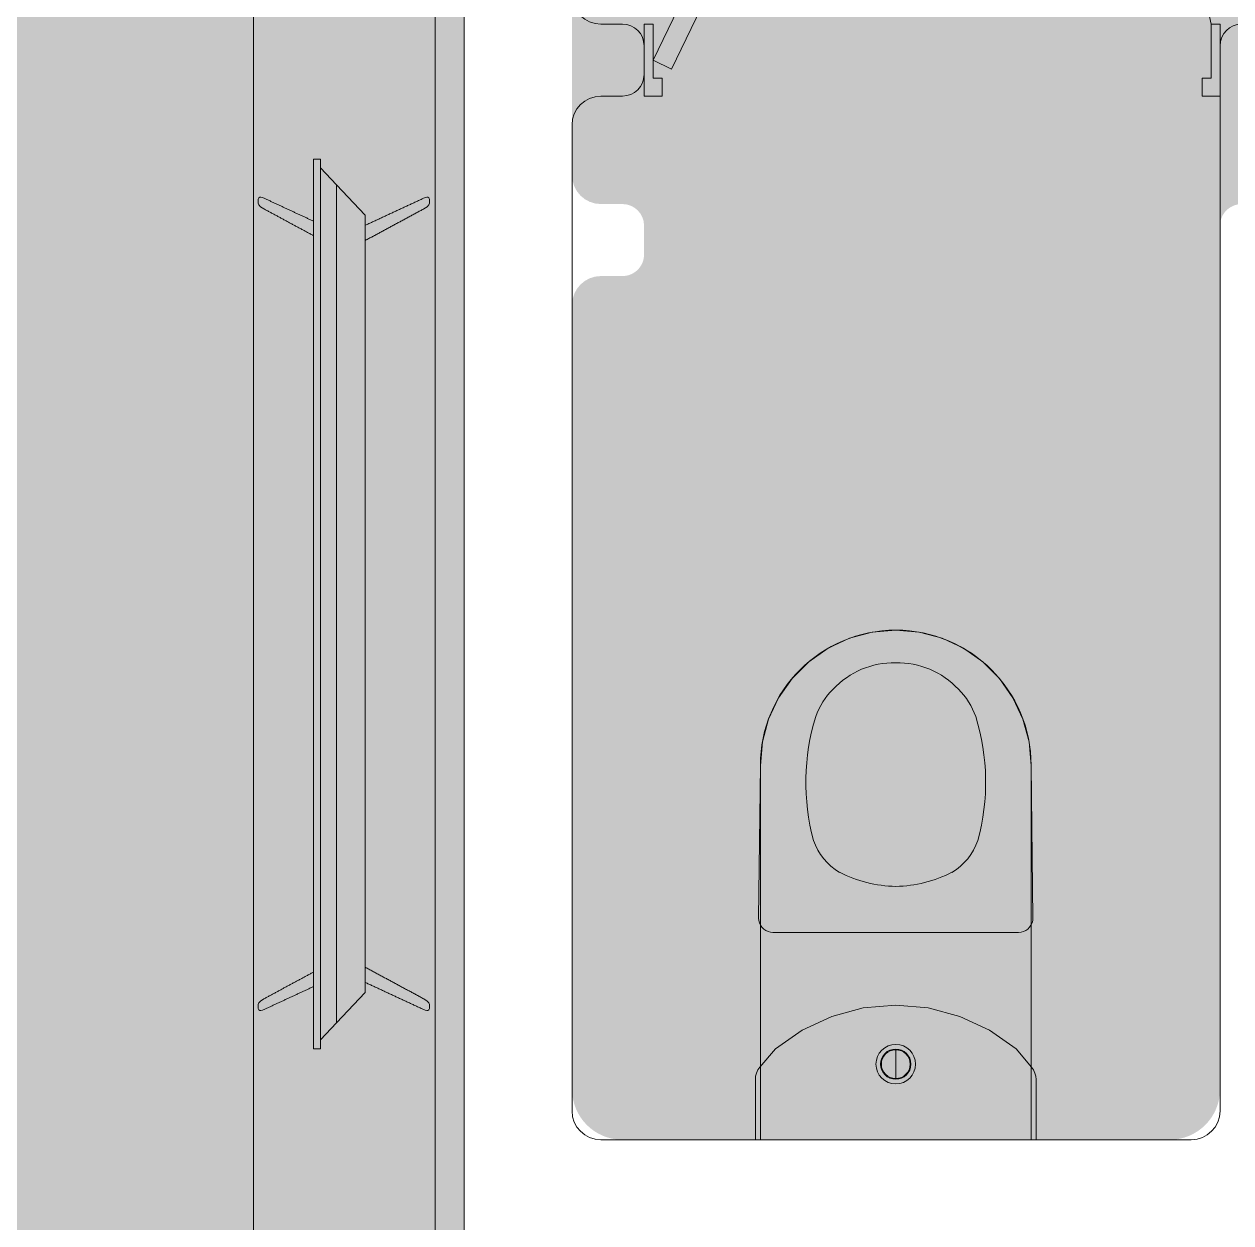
# Model space of a CAD drawing. Header units: metres. Extents: x 8 to 2416, y -346 to 476.
# Drawn here: x 130.956 to 132.632, y -174.658 to -172.993 of the extents above; entities that cross this region are included whole.
import ezdxf

# ---------------------------------------------------------------- set-up
doc = ezdxf.new("R2010")
doc.units = ezdxf.units.M
doc.linetypes.add('0', pattern=[0])
doc.layers.get('0').update_dxf_attribs({"color": 250, "linetype": '0', "lineweight": 20})
for name, color, linetype, lineweight in [('A-DOOR', 35, 'Continuous', 5), ('A-WALL', 250, 'Continuous', 20), ('baños', 140, 'Continuous', 0), ('MOBILIARIOS', 252, 'Continuous', 0), ('SE-3', 253, 'Continuous', 5)]:
    doc.layers.add(name, color=color, linetype=linetype, lineweight=lineweight)

# ---------------------------------------------------------------- blocks, each defined once
blk = doc.blocks.new('Caroma_ToiletSuites')
at = {"layer": 'baños'}
for p, q in [((-32.6, 705.1), (-64.3, 696.7)), ((0, 708), (-32.6, 705.1)), ((32.6, 705.1), (0, 708)), ((64.3, 696.7), (32.6, 705.1)), ((-64.3, 696.7), (-94, 682.8)), ((94, 682.8), (64.3, 696.7)), ((-94, 682.8), (-120.8, 664)), ((120.8, 664), (94, 682.8)), ((-120.8, 664), (-144, 640.8)), ((144, 640.8), (120.8, 664)), ((-144, 640.8), (-162.8, 614)), ((162.8, 614), (144, 640.8)), ((-162.8, 614), (-176.7, 584.3)), ((176.7, 584.3), (162.8, 614)), ((-176.7, 584.3), (-185.1, 552.6)), ((185.1, 552.6), (176.7, 584.3)), ((-185.1, 552.6), (-188, 520)), ((188, 520), (185.1, 552.6)), ((-188, 520), (-190.5, 308)), ((-188, 0), (-188, 520)), ((188, 520), (188, 0)), ((190.5, 308), (188, 520)), ((-190.5, 308), (-190.2, 304.5)), ((-190.2, 304.5), (-189.3, 301.2)), ((189.3, 301.2), (190.2, 304.5)), ((190.2, 304.5), (190.5, 308)), ((-189.3, 301.2), (-187.8, 298)), ((-187.8, 298), (-185.8, 295.1)), ((-185.8, 295.1), (-183.4, 292.7)), ((-183.4, 292.7), (-180.5, 290.7)), ((-180.5, 290.7), (-177.3, 289.2)), ((-177.3, 289.2), (-174, 288.3)), ((-174, 288.3), (-170.5, 288)), ((-170.5, 288), (170.5, 288)), ((170.5, 288), (174, 288.3)), ((174, 288.3), (177.3, 289.2)), ((177.3, 289.2), (180.5, 290.7)), ((180.5, 290.7), (183.4, 292.7)), ((183.4, 292.7), (185.8, 295.1)), ((185.8, 295.1), (187.8, 298)), ((187.8, 298), (189.3, 301.2)), ((0, 187), (-45.1, 183.1)), ((45.1, 183.1), (0, 187)), ((-88.9, 171.3), (-130, 152.2)), ((-45.1, 183.1), (-88.9, 171.3)), ((88.9, 171.3), (45.1, 183.1)), ((130, 152.2), (88.9, 171.3)), ((-130, 152.2), (-167.1, 126.2)), ((167.1, 126.2), (130, 152.2)), ((-167.1, 126.2), (-188.7, 100.9)), ((0, 85), (0, 125)), ((188.7, 100.9), (167.1, 126.2)), ((-188.7, 100.9), (-191.4, 97)), ((191.4, 97), (188.7, 100.9)), ((-194.6, 88.2), (-195, 83.5)), ((-193.4, 92.7), (-194.6, 88.2)), ((-191.4, 97), (-193.4, 92.7)), ((193.4, 92.7), (191.4, 97)), ((194.6, 88.2), (193.4, 92.7)), ((195, 83.5), (194.6, 88.2)), ((-195, 83.5), (-195, 0)), ((195, 0), (195, 83.5)), ((-195, 0), (195, 0)), ((188, 0), (-188, 0))]:
    blk.add_line(p, q, dxfattribs=at)
for centre, radius, start, end in [((0, 520), 188, 0, 180), ((-2.7, 547.4), 115.2, 88.6565, 137.0404), ((2.7, 547.4), 115.2, 42.9609, 91.3415), ((-18.8, 556.1), 97.6, 134.3372, 160.9897), ((18.8, 556.1), 97.6, 19.01, 45.6643), ((183, 496.7), 307.9, 162.7713, 195.2143), ((-183, 496.7), 307.9, 344.7852, 17.2286), ((-36.1, 442.4), 82.4, 198.763, 239.3582), ((36.1, 442.4), 82.4, 300.6412, 341.2351), ((2.9, 529.9), 177.9, 242.916, 269.0659), ((-2.9, 529.9), 177.9, 270.9339, 297.0836), ((0, 105), 27.5, 0, 180), ((0, 105), 21, 0, 180), ((0, 105), 20, 0, 180), ((0, 105), 27.5, 180, 0), ((0, 105), 21, 180, 0), ((0, 105), 20, 180, 0)]:
    blk.add_arc(centre, radius, start, end, dxfattribs=at)
blk = doc.blocks.new('A$C3685e79b')
at = {"layer": 'A-DOOR'}
for p, q in [((0.0125, 0.05), (0.3248, 0.6926)), ((0.3248, 0.6926), (0.3503, 0.6802)), ((0.038, 0.0376), (0.3503, 0.6802)), ((0.3042, 0.6503), (0.294, 0.6552)), ((0.296, 0.6333), (0.2858, 0.6383)), ((0.3297, 0.6379), (0.3399, 0.6329)), ((0.3215, 0.621), (0.3317, 0.616)), ((0.038, 0.0376), (0.0125, 0.05))]:
    blk.add_line(p, q, dxfattribs=at)
for points in [[(0, 0), (0.025, 0), (0.025, 0.025), (0.0125, 0.025), (0.0125, 0.1), (0, 0.1), (0, 0)], [(0.8, 0), (0.775, 0), (0.775, 0.025), (0.7875, 0.025), (0.7875, 0.1), (0.8, 0.1), (0.8, 0)]]:
    blk.add_lwpolyline(points, dxfattribs=at)
blk.add_arc((-0.0309, -0.0619), 0.8343, 11.1901, 62.8126, dxfattribs=at)
for points in [[(0.294, 0.6539), (0.294, 0.659), (0.289, 0.6677), (0.2802, 0.6727), (0.2702, 0.6727), (0.2614, 0.6677), (0.2564, 0.6589), (0.2564, 0.6489), (0.2614, 0.6401), (0.2702, 0.6351), (0.2803, 0.6351), (0.289, 0.6401), (0.294, 0.6489), (0.294, 0.6539)], [(0.3693, 0.6173), (0.3693, 0.6224), (0.3642, 0.6311), (0.3555, 0.6361), (0.3454, 0.6361), (0.3367, 0.6311), (0.3316, 0.6224), (0.3317, 0.6123), (0.3367, 0.6035), (0.3454, 0.5985), (0.3555, 0.5985), (0.3643, 0.6036), (0.3693, 0.6123), (0.3693, 0.6173)]]:
    blk.add_open_spline(points, degree=2, dxfattribs=at)
blk = doc.blocks.new('PL BASE 1N NASAS 09')
at = {"layer": 'A-WALL'}
for p, q in [((-110.2311, -39.9097), (-110.2311, -36.5397)), ((-110.0111, -37.4497), (-110.0411, -37.4497)), ((-109.9811, -37.4797), (-109.9811, -37.5197)), ((-109.1811, -37.4797), (-109.1811, -38.9597)), ((-110.0111, -37.5497), (-110.0411, -37.5497)), ((-110.0811, -37.5897), (-110.0811, -38.9597)), ((-109.2211, -38.9997), (-110.0411, -38.9997))]:
    blk.add_line(p, q, dxfattribs=at)
for centre, radius, start, end in [((-110.0411, -37.4097), 0.04, 180, 270), ((-110.0111, -37.4797), 0.03, 0, 90), ((-109.1511, -37.4797), 0.03, 90, 180), ((-110.0111, -37.5197), 0.03, 270, 0), ((-110.0411, -37.5897), 0.04, 90, 180), ((-110.0411, -38.9597), 0.04, 180, 270), ((-109.2211, -38.9597), 0.04, 270, 0)]:
    blk.add_arc(centre, radius, start, end, dxfattribs=at)
blk.add_blockref('A$C3685e79b', (-109.9811, -37.5497))
at = {"layer": 'baños', "xscale": -0.000999999934791, "yscale": 0.000999999934791}
blk.add_blockref('Caroma_ToiletSuites', (-109.6315, -38.9997), dxfattribs=at)
blk = doc.blocks.new('A$C58f5b6b7')
at = {"layer": 'MOBILIARIOS'}
for points in [[(0, 0.2526), (2, 0.2526), (2, 0), (0, 0)], [(0.382, 0.1596), (0.382, 0.1691), (1.618, 0.1691), (1.618, 0.1596)]]:
    blk.add_lwpolyline(points, close=True, dxfattribs=at)
for points in [[(1.6059, 0.1595), (1.5823, 0.1372), (1, 0.1372), (0.4177, 0.1372), (0.3941, 0.1595)], [(1.5823, 0.1372), (1.54, 0.0973), (0.46, 0.0973), (0.4177, 0.1372)]]:
    blk.add_lwpolyline(points, dxfattribs=at)
for points, degree in [([(0.4512, 0.2382, -0.0047), (0.4469, 0.2461, -0.0047), (0.4415, 0.2461, -0.0047), (0.4325, 0.2461, -0.0047), (0.4368, 0.237, -0.0047)], 3), ([(0.4368, 0.237, -0.0047), (0.4526, 0.2031, -0.0047), (0.4683, 0.1691, -0.0047)], 2), ([(0.4885, 0.1691, -0.0047), (0.4698, 0.2037, -0.0047), (0.4512, 0.2382, -0.0047)], 2), ([(1.5115, 0.1691, -0.0047), (1.5302, 0.2037, -0.0047), (1.5488, 0.2382, -0.0047)], 2), ([(1.5632, 0.237, -0.0047), (1.5474, 0.2031, -0.0047), (1.5317, 0.1691, -0.0047)], 2), ([(1.5488, 0.2382, -0.0047), (1.5531, 0.2461, -0.0047), (1.5585, 0.2461, -0.0047), (1.5675, 0.2461, -0.0047), (1.5632, 0.237, -0.0047)], 3), ([(0.4368, 0.0172, -0.0047), (0.4554, 0.0572, -0.0047), (0.474, 0.0973, -0.0047)], 2), ([(0.4951, 0.0973, -0.0047), (0.4731, 0.0566, -0.0047), (0.4512, 0.016, -0.0047)], 2), ([(1.5049, 0.0973), (1.5269, 0.0566), (1.5488, 0.016)], 2), ([(1.5632, 0.0172), (1.5446, 0.0572), (1.526, 0.0973)], 2)]:
    blk.add_open_spline(points, degree=degree, dxfattribs=at)
for points in [[(0.4512, 0.016, -0.0047), (0.4469, 0.0081, -0.0047), (0.4415, 0.0081, -0.0047), (0.4325, 0.0081, -0.0047), (0.4368, 0.0172, -0.0047)], [(1.5488, 0.016), (1.5531, 0.0081), (1.5585, 0.0081), (1.5675, 0.0081), (1.5632, 0.0172)]]:
    blk.add_open_spline(points, degree=3, knots=[-0.08544201, -0.08544201, -0.08544201, -0.08544201, -0.04272101, 0, 0, 0, 0], dxfattribs=at)
blk = doc.blocks.new('PL MUEBLES 1N NASAS 09')
at = {"layer": 'baños'}
blk.add_blockref('PL BASE 1N NASAS 09', (162.2615, 88.2033), dxfattribs=at)
at = {"layer": 'MOBILIARIOS', "rotation": 90.00000000000001}
blk.add_blockref('A$C58f5b6b7', (51.9905, 48.9481, 0.0047), dxfattribs=at)

msp = doc.modelspace()

# ---------------------------------------------------------------- hatches: boundary and pattern name
at = {"layer": 'SE-3', "true_color": 0xffc78f, "transparency": 33554483}
h = msp.add_hatch(color=31, dxfattribs=at)
h.dxf.hatch_style = 1
edge = h.paths.add_edge_path()
edge.add_arc((127.43706, -171.06253), 0.07, 90, 180, ccw=False)
edge.add_line((127.43706, -170.99253), (128.02707, -170.99253))
edge.add_arc((128.02632, -170.95073), 0.04181, 271.02455, 372.95337)
edge.add_line((128.06707, -170.94136), (128.06707, -170.83253))
edge.add_arc((128.02707, -170.83253), 0.04, 0, 90)
edge.add_line((128.02707, -170.79253), (130.90707, -170.79253))
edge.add_arc((130.90707, -170.83253), 0.04, 90, 180)
edge.add_line((130.86707, -170.83253), (130.86707, -170.95253))
edge.add_arc((130.90707, -170.95253), 0.04, 180, 270)
edge.add_line((130.90707, -170.99253), (131.52707, -170.99253))
edge.add_arc((131.52707, -171.03253), 0.04, 0, 90, ccw=False)
edge.add_line((131.56707, -171.03253), (131.56707, -175.45258))
edge.add_arc((131.60707, -175.45253), 0.04, 180.07124, 265.84055)
edge.add_line((131.60416, -175.49243), (131.67707, -175.49253))
edge.add_arc((131.67707, -175.45253), 0.04, 270, 360)
edge.add_line((131.71707, -175.45253), (131.71704, -176.48104))
edge.add_arc((131.67707, -176.48253), 0.04, 2.1439, 90)
edge.add_line((131.67707, -176.44253), (131.60707, -176.44253))
edge.add_arc((131.60707, -176.48253), 0.04, 90, 177.68703)
edge.add_line((131.5671, -176.48092), (131.56707, -176.55253))
edge.add_arc((131.52707, -176.55253), 0.04, 279.3627, 360, ccw=False)
edge.add_line((131.53357, -176.592), (127.43706, -176.59253))
edge.add_arc((127.43706, -176.52253), 0.07, 180, 270, ccw=False)
edge.add_line((127.36706, -176.52253), (127.36706, -171.06253))
h = msp.add_hatch(color=31, dxfattribs=at)
h.dxf.hatch_style = 1
edge = h.paths.add_edge_path()
edge.add_line((131.81703, -173.31231), (131.81703, -173.27232))
edge.add_arc((131.78703, -173.27253), 0.03, 0.39954, 90)
edge.add_line((131.78703, -173.24253), (131.75703, -173.24253))
edge.add_arc((131.75703, -173.20253), 0.04, 180, 270, ccw=False)
edge.add_line((131.71703, -173.20253), (131.71707, -172.08253))
edge.add_arc((131.67707, -172.08253), 0.04, 0, 90)
edge.add_line((131.67707, -172.04253), (131.60707, -172.04253))
edge.add_arc((131.60707, -172.08253), 0.04, 90, 180)
edge.add_line((131.56707, -172.08253), (131.56707, -171.10253))
edge.add_line((131.56707, -171.10253), (131.60707, -171.14253))
edge.add_line((131.60707, -171.14253), (131.67707, -171.14253))
edge.add_line((131.67707, -171.14253), (131.71707, -171.10253))
edge.add_line((131.71707, -171.10253), (131.71703, -171.03253))
edge.add_arc((131.75703, -171.03253), 0.04, 90, 180, ccw=False)
edge.add_line((131.75703, -170.99253), (131.97703, -170.99253))
edge.add_arc((131.97703, -170.95253), 0.04, 270, 360)
edge.add_line((132.01703, -170.95253), (132.01703, -170.83253))
edge.add_arc((131.97541, -170.8332), 0.04163, 0.92554, 90.7654)
edge.add_line((131.97485, -170.79158), (132.65705, -170.79253))
edge.add_arc((132.65705, -170.83253), 0.04, 89.99997, 180)
edge.add_line((132.61705, -170.83253), (132.61705, -170.95253))
edge.add_arc((132.65705, -170.95253), 0.04, 180, 269.99998)
edge.add_line((132.65705, -170.99253), (132.97713, -170.99253))
edge.add_arc((132.97706, -170.95253), 0.04, 270.10036, 360)
edge.add_line((133.01706, -170.95253), (133.01706, -170.83253))
edge.add_arc((132.97706, -170.83253), 0.04, 0, 90)
edge.add_line((132.97706, -170.79253), (133.65703, -170.79253))
edge.add_arc((133.65703, -170.83253), 0.04, 90, 180)
edge.add_line((133.61703, -170.83253), (133.61703, -170.95253))
edge.add_arc((133.65703, -170.95253), 0.04, 180, 270)
edge.add_line((133.65703, -170.99253), (133.87703, -170.99253))
edge.add_arc((133.87703, -171.03253), 0.04, 0, 90, ccw=False)
edge.add_line((133.91703, -171.03253), (133.91703, -173.16253))
edge.add_line((133.91703, -173.16253), (133.91703, -174.50253))
edge.add_arc((133.87703, -174.50253), 0.04, -90, 0, ccw=False)
edge.add_line((133.87703, -174.54253), (132.78703, -174.54253))
edge.add_arc((132.78703, -174.47253), 0.07, 180.00823, 270, ccw=False)
edge.add_line((132.71703, -174.47254), (132.71686, -173.26932))
edge.add_arc((132.68703, -173.27253), 0.03, 6.15062, 90)
edge.add_line((132.68703, -173.24253), (132.64703, -173.24253))
edge.add_arc((132.64703, -173.27253), 0.03, 90, 173.84935)
edge.add_line((132.61721, -173.26932), (132.61703, -174.47254))
edge.add_arc((132.54703, -174.47253), 0.07, 270, 359.99178, ccw=False)
edge.add_line((132.54703, -174.54253), (131.78703, -174.54253))
edge.add_arc((131.78703, -174.47253), 0.07, 180, 270, ccw=False)
edge.add_line((131.71703, -174.47253), (131.71703, -173.38253))
edge.add_arc((131.75703, -173.38253), 0.04, 90, 180, ccw=False)
edge.add_line((131.75703, -173.34253), (131.78703, -173.34253))
edge.add_arc((131.78703, -173.31253), 0.03, 270, 360.41449)

# ---------------------------------------------------------------- block references
msp.add_blockref('PL MUEBLES 1N NASAS 09', (79.53659, -223.74611))

doc.saveas('drawing.dxf')
